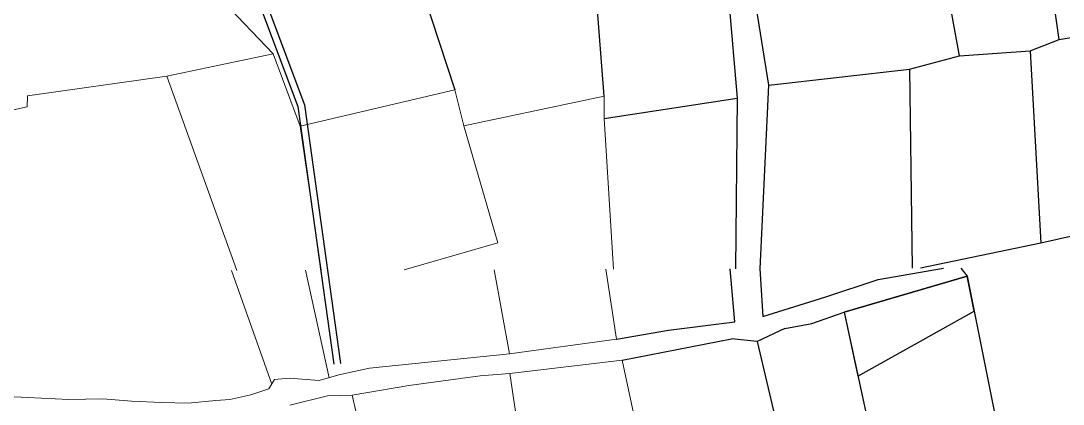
# Model space of a CAD drawing. Header units: millimetres. Extents: x 605783 to 626520, y 1302882 to 1324778.
# Drawn here: x 625326 to 625852, y 1324035 to 1324228 of the extents above; entities that cross this region are included whole.
import ezdxf

# ---------------------------------------------------------------- set-up
doc = ezdxf.new("R2010")
doc.units = ezdxf.units.MM
for name, color, linetype in [('-2', 1, 'Continuous'), ('2', 7, 'Continuous'), ('CVL_CUADCON_LIN', 8, 'Continuous'), ('CVL_CUADCON_TIT', 1, 'Continuous')]:
    doc.layers.add(name, color=color, linetype=linetype)

msp = doc.modelspace()

# ---------------------------------------------------------------- linework, layer by layer
at = {"layer": '-2', "color": 1, "linetype": 'Continuous'}
for p, q in [((625850.25379, 1324218.94694), (625831.89579, 1324344.53794)), ((625799.96879, 1324210.58294), (625780.59079, 1324316.36494)), ((625703.76979, 1324195.77594), (625686.91179, 1324300.72994)), ((625681.19279, 1324266.29294), (625687.84579, 1324189.32094)), ((625620.77379, 1324190.29194), (625615.03879, 1324263.42394)), ((625453.83679, 1324211.64294), (625428.34579, 1324238.23994)), ((625850.25379, 1324218.94694), (625899.00179, 1324226.84294)), ((625835.61879, 1324213.22194), (625850.25379, 1324218.94694)), ((625774.63379, 1324203.86294), (625799.96879, 1324210.58294)), ((625799.96879, 1324210.58294), (625835.61879, 1324213.22194)), ((625835.61879, 1324213.22194), (625840.99079, 1324116.19494)), ((625703.76979, 1324195.77594), (625774.63379, 1324203.86294)), ((625774.63379, 1324203.86294), (625775.96879, 1324103.53494)), ((625699.39979, 1324103.26794), (625703.76979, 1324195.77594)), ((625620.73879, 1324179.10294), (625687.84579, 1324189.32094)), ((625687.84579, 1324189.32094), (625686.96379, 1324103.22494)), ((625907.96879, 1324131.24794), (625840.99079, 1324116.19494)), ((625840.99079, 1324116.19494), (625780.17379, 1324103.54994))]:
    msp.add_line(p, q, dxfattribs=at)
at = {"layer": '-2', "color": 1, "linetype": 'Continuous', "lineweight": 15}
for p, q in [((625400.17079, 1324200.31394), (625453.83679, 1324211.64294)), ((625453.83679, 1324211.64294), (625467.38179, 1324175.18194)), ((625400.17079, 1324200.31394), (625435.49879, 1324102.34994)), ((625467.38179, 1324175.18194), (625545.37279, 1324193.51094)), ((625545.37279, 1324193.51094), (625549.98579, 1324175.33694)), ((625549.98579, 1324175.33694), (625620.77379, 1324190.29194)), ((625620.77379, 1324190.29194), (625620.73879, 1324179.10294)), ((625620.73879, 1324179.10294), (625625.47579, 1324103.01094)), ((625467.38179, 1324175.18194), (625477.90979, 1324102.49794))]:
    msp.add_line(p, q, dxfattribs=at)
at = {"layer": '-2', "color": 1, "linetype": 'Continuous'}
msp.add_lwpolyline([(625509.07779, 1324254.46394), (625525.58679, 1324254.03794), (625545.37279, 1324193.51094)], dxfattribs=at)
at = {"layer": '-2', "color": 1, "linetype": 'Continuous', "lineweight": 15}
for points in [[(625275.18379, 1324173.02694), (625329.62479, 1324184.84494), (625329.76879, 1324190.43494), (625400.17079, 1324200.31394)], [(625549.98579, 1324175.33694), (625567.01679, 1324116.40694), (625519.85879, 1324102.64394)]]:
    msp.add_lwpolyline(points, dxfattribs=at)
at = {"layer": '2', "color": 1, "linetype": 'Continuous'}
for p, q in [((625686.55779, 1324076.52593), (625684.18279, 1324103.21093)), ((625800.51079, 1324103.61594), (625803.75579, 1324099.54294)), ((625800.51079, 1324103.61593), (625803.75579, 1324099.54293)), ((625741.70079, 1324081.45093), (625803.75579, 1324099.54293)), ((625803.75579, 1324099.54293), (625820.21279, 1324017.14693)), ((625741.70079, 1324081.45093), (625759.18379, 1324000.82393)), ((625711.75179, 1324073.06393), (625697.94079, 1324066.52693)), ((625629.84979, 1324057.10993), (625684.97079, 1324067.84693)), ((625697.94079, 1324066.52693), (625684.97079, 1324067.84693)), ((625697.94079, 1324066.52693), (625715.21579, 1323992.50393))]:
    msp.add_line(p, q, dxfattribs=at)
at = {"layer": '2', "color": 1, "linetype": 'Continuous', "lineweight": 15}
for p, q in [((625453.03979, 1324045.04893), (625432.68279, 1324102.33693)), ((625481.96179, 1324048.31593), (625470.01379, 1324102.46693)), ((625565.19879, 1324102.79793), (625572.90879, 1324060.41593)), ((625626.94379, 1324067.69993), (625621.54479, 1324102.99293)), ((625572.90879, 1324060.41593), (625626.94379, 1324067.69993)), ((625573.19979, 1324050.40593), (625629.84979, 1324057.10993)), ((625629.84979, 1324057.10993), (625662.98779, 1323900.07793)), ((625588.09979, 1323947.71393), (625573.19979, 1324050.40593)), ((625540.48979, 1323832.41393), (625493.67779, 1324039.54793))]:
    msp.add_line(p, q, dxfattribs=at)
at = {"layer": '2', "color": 1, "linetype": 'Continuous'}
for points in [[(625699.15679, 1324103.26393), (625700.76179, 1324079.11193), (625732.45279, 1324089.11993), (625758.81979, 1324097.84093), (625791.79379, 1324103.58593)], [(625711.75179, 1324073.06393), (625725.41579, 1324075.72593), (625741.70079, 1324081.45093)], [(625626.94379, 1324067.69993), (625653.06979, 1324072.35493), (625686.55779, 1324076.52593)]]:
    msp.add_lwpolyline(points, dxfattribs=at)
at = {"layer": '2', "color": 1, "linetype": 'Continuous', "lineweight": 15}
for points in [[(625486.90579, 1324049.72893), (625502.37579, 1324053.08093), (625572.90879, 1324060.41593)], [(625294.55279, 1324041.25093), (625305.97979, 1324039.50693), (625330.09579, 1324038.31293), (625350.65679, 1324037.35993), (625367.91479, 1324037.66793), (625382.38479, 1324036.44393), (625397.61579, 1324035.72893), (625410.81479, 1324035.51593), (625424.76879, 1324036.82893), (625431.87279, 1324037.35993), (625442.52479, 1324039.67993), (625451.65179, 1324042.75793), (625454.42879, 1324047.34093)], [(625454.42879, 1324047.34093), (625461.78579, 1324048.12593), (625477.01779, 1324046.90293), (625486.90579, 1324049.72893)], [(625493.67779, 1324039.54793), (625522.13979, 1324044.42293), (625558.21579, 1324049.24393), (625573.19979, 1324050.40593)], [(625462.16879, 1324034.44093), (625481.23679, 1324039.12993), (625493.67779, 1324039.54793)]]:
    msp.add_lwpolyline(points, dxfattribs=at)
at = {"layer": 'CVL_CUADCON_LIN', "color": 1, "ltscale": 0.5, "flags": 128}
for points in [[(625444.37705, 1324243.37352), (625466.2747, 1324185.09416), (625484.2747, 1324055.09416)], [(625447.98195, 1324243.44585), (625469.59063, 1324185.93556), (625487.64257, 1324055.56048)]]:
    msp.add_lwpolyline(points, dxfattribs=at)
at = {"layer": 'CVL_CUADCON_TIT', "color": 1, "lineweight": 30, "ltscale": 0.5, "flags": 128}
msp.add_lwpolyline([(625741.70079, 1324081.45093), (625748.70373, 1324049.15518), (625807.28516, 1324081.87227), (625803.75579, 1324099.54293)], close=True, dxfattribs=at)

doc.saveas('drawing.dxf')
